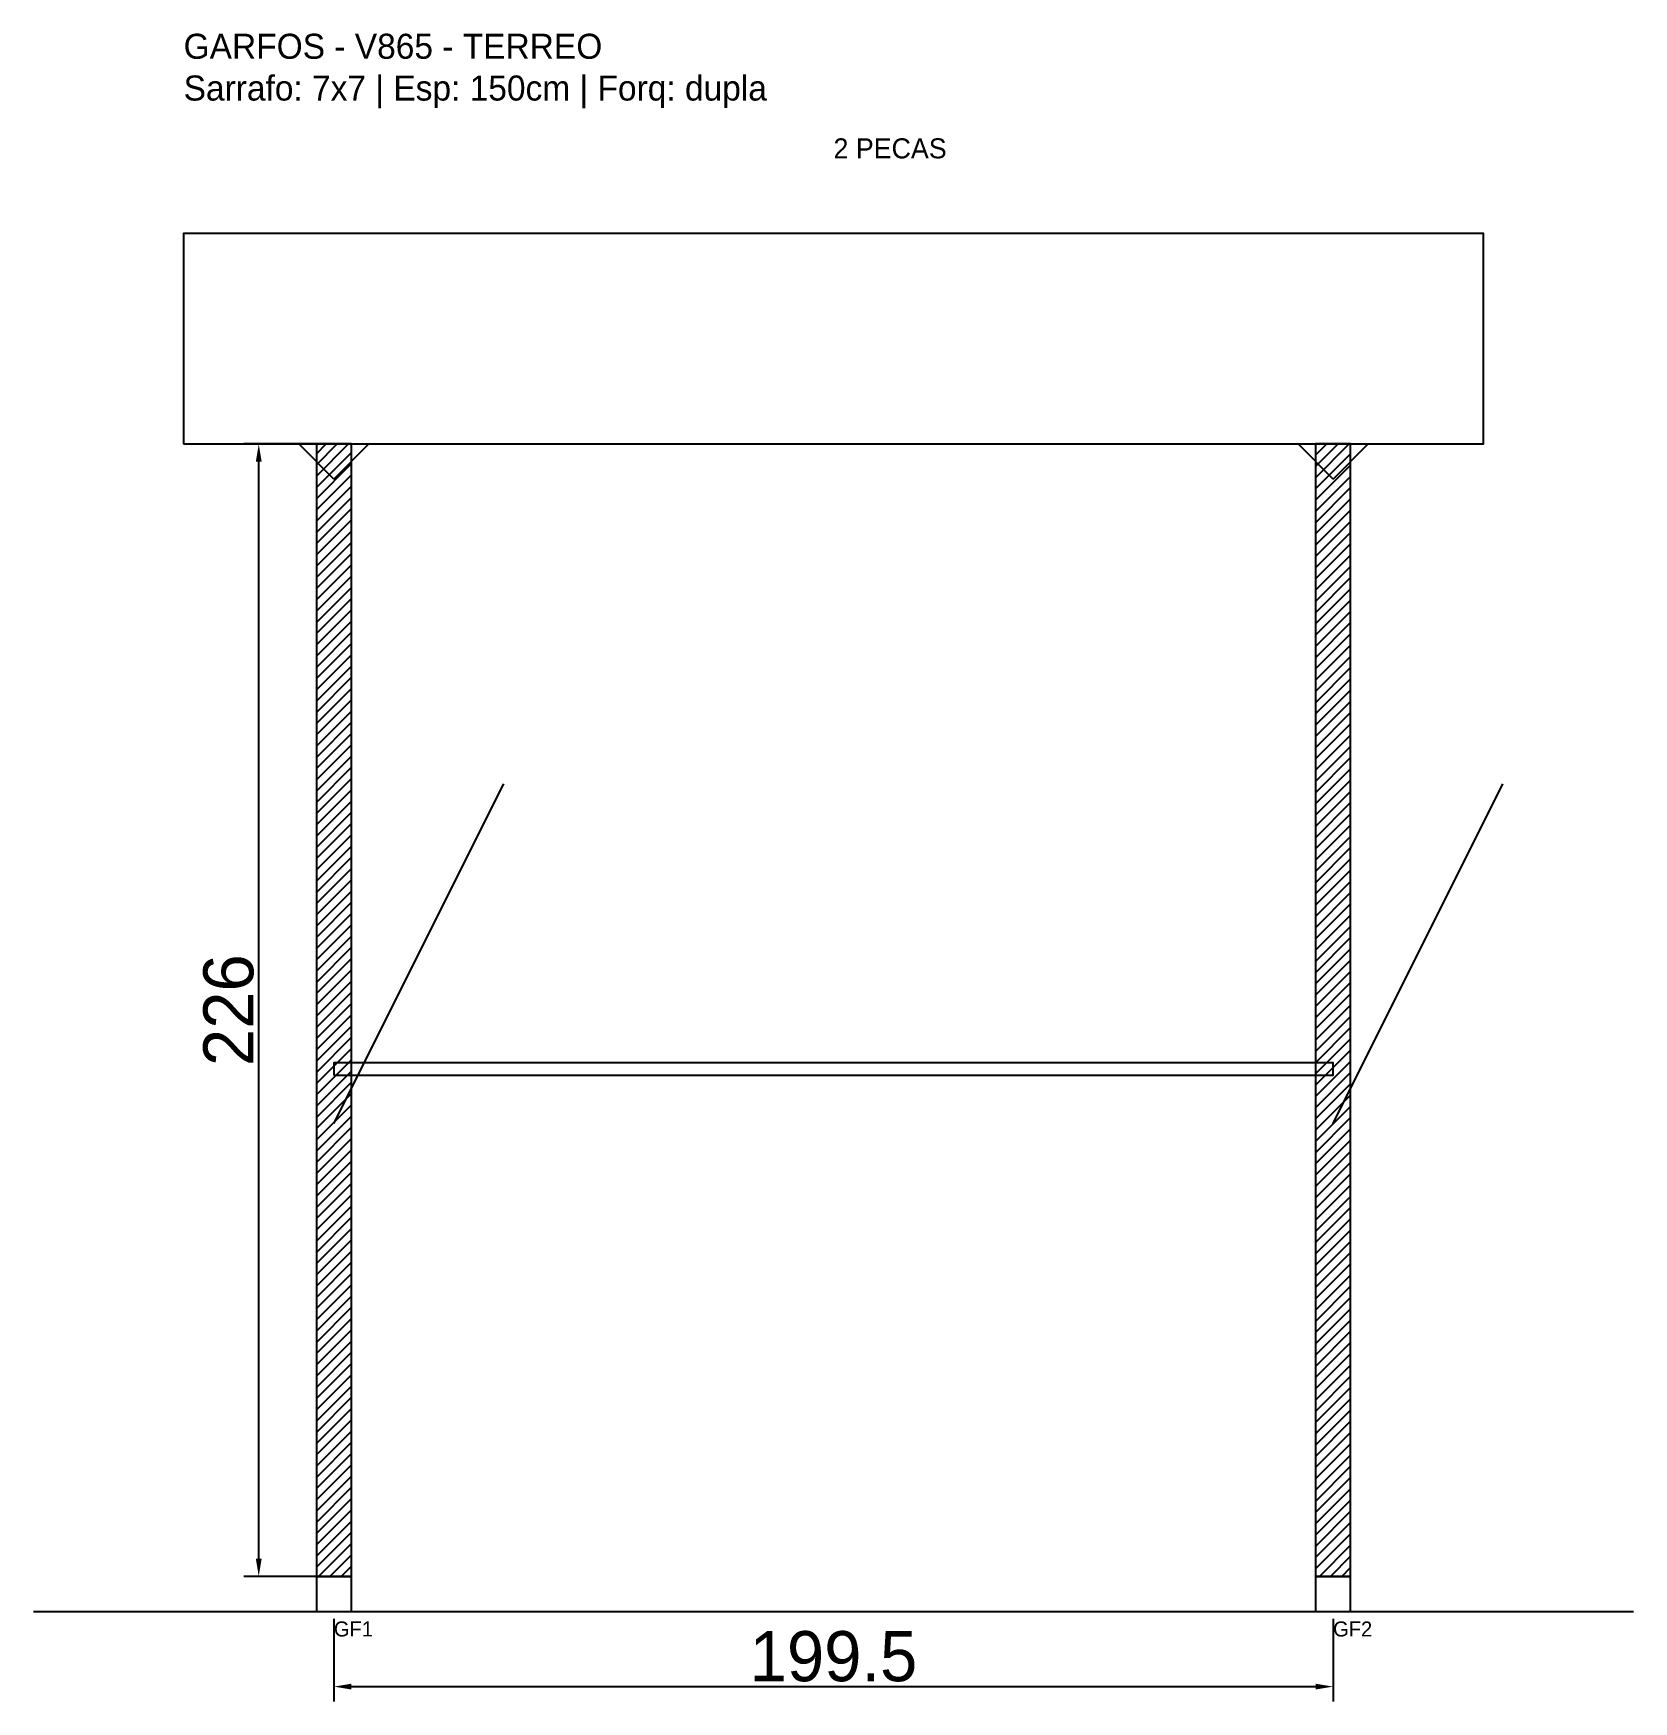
# Model space of a CAD drawing. Header units: metres. Extents: x -30 to 290, y -25 to 308.
import ezdxf

# ---------------------------------------------------------------- set-up
doc = ezdxf.new("R2010")
doc.units = ezdxf.units.M
for name, color, linetype in [('BARRA_ANCORAGEM', 1, 'Continuous'), ('COTA', 241, 'Continuous'), ('GARFOS OK', 3, 'Continuous'), ('NOME DA VIGA', 6, 'Continuous'), ('SARR_7x7', 40, 'Continuous'), ('TIRAS REESCORAMENTO', 252, 'Continuous'), ('VIGAS', 3, 'Continuous')]:
    doc.layers.add(name, color=color, linetype=linetype)
doc.dimstyles.new('EZ DXF', dxfattribs={"dimtxt": 10, "dimasz": 3.5, "dimexe": 3, "dimexo": 1.5, "dimgap": 1, "dimtad": 1, "dimdec": 1, "dimdsep": 46, "dimcen": 2.5, "dimazin": 3, "dimtfac": 1, "dimtmove": 0, "dimatfit": 3})

msp = doc.modelspace()

# ---------------------------------------------------------------- hatches: boundary and pattern name
at = {"layer": 'COTA'}
h = msp.add_hatch(dxfattribs=at)
h.set_pattern_fill('ANSI31', scale=0.5)
h.paths.add_polyline_path([(26.5, 0), (33.5, 0), (33.5, 226), (26.5, 226)])
h = msp.add_hatch(dxfattribs=at)
h.set_pattern_fill('ANSI31', scale=0.5)
h.paths.add_polyline_path([(226, 0), (233, 0), (233, 226), (226, 226)])

# ---------------------------------------------------------------- linework, layer by layer
at = {"layer": 'BARRA_ANCORAGEM'}
for p, q in [((30, 90.4), (63.9, 158.2)), ((229.5, 90.4), (263.4, 158.2))]:
    msp.add_line(p, q, dxfattribs=at)
at = {"layer": 'GARFOS OK'}
for p, q in [((30, 219), (23, 226)), ((23, 226), (37, 226)), ((30, 219), (37, 226)), ((229.5, 219), (222.5, 226)), ((222.5, 226), (236.5, 226)), ((229.5, 219), (236.5, 226))]:
    msp.add_line(p, q, dxfattribs=at)
at = {"layer": 'GARFOS OK', "linetype": 'CONTINUOUS'}
msp.add_line((-30, -7), (289.5, -7), dxfattribs=at)
at = {"layer": 'GARFOS OK'}
for points in [[(26.5, 0), (33.5, 0), (33.5, 226), (26.5, 226), (26.5, 0)], [(226, 0), (233, 0), (233, 226), (226, 226), (226, 0)]]:
    msp.add_lwpolyline(points, dxfattribs=at)
at = {"layer": 'SARR_7x7'}
for points in [[(26.5, -7), (33.5, -7), (33.5, 0), (26.5, 0), (26.5, -7)], [(226, -7), (233, -7), (233, 0), (226, 0), (226, -7)]]:
    msp.add_lwpolyline(points, dxfattribs=at)
at = {"layer": 'TIRAS REESCORAMENTO'}
msp.add_lwpolyline([(30, 100), (229.5, 100), (229.5, 102.5), (30, 102.5), (30, 100)], dxfattribs=at)
at = {"layer": 'VIGAS'}
msp.add_lwpolyline([(0, 226), (259.5, 226), (259.5, 268), (0, 268), (0, 226)], dxfattribs=at)

# ---------------------------------------------------------------- texts
at = {"layer": 'NOME DA VIGA'}
for s, height, p in [('2 PECAS', 4, (129.75, 283)), ('GF1', 3, (30, -12)), ('GF2', 3, (229.5, -12))]:
    msp.add_text(s, height=height, dxfattribs=at).set_placement(p)
at = {"layer": 'NOME DA VIGA', "insert": (0, 293), "char_height": 5, "attachment_point": 7}
msp.add_mtext('GARFOS - V865 - TERREO\\PSarrafo: 7x7 | Esp: 150cm | Forq: dupla', dxfattribs=at)

# ---------------------------------------------------------------- dimensions: what is measured, and where the dimension line sits
at = {"layer": 'COTA'}
msp.add_linear_dim(base=(15, 0), p1=(30, 0), p2=(30, 226), angle=90, dimstyle='EZ DXF', dxfattribs=at).render()
msp.add_linear_dim(base=(30, -22), p1=(30, -7), p2=(229.5, -7), dimstyle='EZ DXF', dxfattribs=at).render()

doc.saveas('drawing.dxf')
